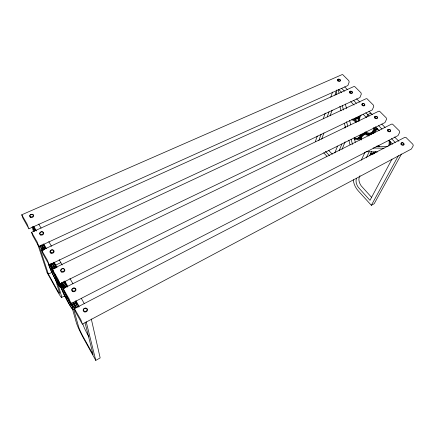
<?xml version="1.0" encoding="UTF-8"?>
<svg xmlns="http://www.w3.org/2000/svg" width="435" height="435" viewBox="0 0 435 435"><rect width="100%" height="100%" fill="white"/><g stroke="black" fill="none" stroke-linecap="round" stroke-linejoin="round"><path stroke-width="0.65" d="M356.521 178.47L356.151 179.59A7.759 4.497 60.3 0 0 358.326 187.371L369.984 200.334L391.989 159.128M315.299 141.739L317.289 136.008M323.254 118.815L325.244 113.084M330.769 97.163L332.536 92.068M318.844 140.576L321.106 134.181M327.218 116.917L329.029 111.8M334.912 95.173L336.739 90.012M321.677 139.233L323.944 132.909M330.073 115.835L332.117 110.142M334.792 152.957L337.538 146.084M344.77 127.955L345.27 126.705M339.148 150.727L341.921 143.914M342.046 149.276L345.107 141.837M366.689 116.993L367.7 114.666L370.848 113.144M361.311 160.129L364.976 152.261M366.313 157.834L369.195 151.766M359.984 175.718L359.027 178.056A7.738 4.529 60.3 0 0 361.18 185.827L371.523 197.283M369.598 155.676L371.637 151.418M353.329 179.731A11.685 6.775 60.3 0 0 358.146 190.748L371.354 205.315L398.362 155.681M401.494 154.017L374.209 203.71L371.354 205.315M72.536 309.241L76.37 322.732A14.502 1.245 62.9 0 0 84.276 339.664L95.771 360.387L100.159 357.918L91.301 319.029M82.34 324.135L411.39 149.015L413.25 145.72L412.918 144.349L405.877 137.362L404.822 137.34L74.439 308.665L75.195 311.384L82.34 324.135L80.899 319.894L74.439 308.665M61.71 297.388L64.951 295.751M63.151 288.557L391.527 124.127L392.544 124.122L399.384 130.913L399.727 132.278L397.987 135.622L70.894 303.712L63.994 291.406L63.151 288.557L69.361 299.334L71.438 305.386M59.845 284.001L384.948 122.594L386.574 119.201L386.226 117.847L379.57 111.235L378.597 111.273L52.26 269.145L53.184 272.125L59.845 284.001L58.225 279.504L52.26 269.145M52.01 272.348L48.377 274.11L47.143 272.729L37.388 243.16M55.74 265.078L60.824 262.626M49.177 264.969L372.262 109.914L373.774 106.477L373.426 105.134L366.944 98.701L366.009 98.761L41.738 250.408L42.744 253.496L49.177 264.969L47.48 260.364L41.738 250.408M38.867 246.585L359.908 97.57L361.316 94.096L360.963 92.764L354.655 86.5L353.758 86.581L31.576 232.295L32.652 235.493L38.867 246.585L37.1 241.882L31.576 232.295M28.9 228.81L347.88 85.548L349.185 82.036L348.832 80.714L342.688 74.613L341.828 74.722L21.75 214.792L22.892 218.082L28.9 228.81L27.073 224.014L21.75 214.792M376.03 146.448L388.053 146.638M373.132 148.02L384.007 148.232M365.9 151.674L377.346 151.994M344.689 86.869L347.543 89.735M356.58 98.81L359.908 102.154M368.945 111.235L372.278 114.579M381.783 124.122L385.105 127.466M394.61 137.009L398.89 141.304M341.557 88.272L344.406 91.154M353.437 100.267L356.292 103.149M365.797 112.747L369.125 116.102M378.624 125.693L381.952 129.048M391.451 138.635L395.246 142.468M338.827 89.588L341.687 92.481M350.73 101.649L354.057 105.025M363.1 114.198L366.433 117.575M375.487 126.754L379.298 130.62M388.83 140.282L392.642 144.148M328.697 150.434L331.513 153.376A7.455 4.23 63.9 0 0 332.481 154.055M66.299 295.833L67.566 297.225M72.906 303.059L75.636 306.05M325.423 151.358L328.675 154.789A7.471 4.203 63.9 0 0 329.648 155.48M323.738 152.805L326.843 156.23M60.84 287.432L65.098 296.599L66.452 298.1M68.262 300.106L70.068 302.108M70.709 302.82L71.536 303.733M38.753 224.079L41.097 228.168M48.785 241.599L51.46 246.27M59.155 259.706L62.172 264.975M69.91 278.492L72.939 283.783M81.35 298.475L84.379 303.766M33.778 226.314L36.437 231.012M43.761 243.932L46.42 248.63M54.076 262.142L57.077 267.443M64.782 281.037L67.8 286.36M75.837 300.547L79.186 306.463M33.185 226.439L35.518 230.555M43.174 244.089L45.838 248.798M53.5 262.332L56.496 267.628M64.184 281.206L67.523 287.111M75.543 301.281L78.882 307.181M88.941 336.907L87.315 333.966A9.597 0.897 62.9 0 1 83.215 325.119L82.911 324.146M47.143 272.729L57.344 291.118A13.849 1.147 63.4 0 0 61.471 295.941L57.099 281.755M33.109 226.521L35.088 230.789M41.874 245.422L43.853 249.69M58.263 280.76L60.237 285.012M33.316 228.13L34.735 231.186M42.396 247.689L43.533 250.136M50.629 265.421L53.331 271.25M54.598 273.979L59.138 283.761M64.347 281.483L66.582 286.333M32.087 227.092L33.571 231.589M32.815 226.597L34.289 231.094M39.123 245.862L48.377 274.11L57.453 290.422A9.195 0.761 63.4 0 0 59.595 292.913L55.212 278.688M50.601 265.616L51.808 269.477M52.01 268.406L53.01 271.619M54.913 274.659L56.11 278.53M64.369 294.136L65.098 296.599M73.624 309.149L78.806 327.473A9.63 0.826 62.9 0 0 82.944 336.331L93.139 354.732L85.042 322.748M338.174 89.871L339.028 93.123M342.269 105.471L343.465 110.022M346.537 121.724L347.734 126.275M351.137 139.227L352.497 144.404M336.076 91.888L336.766 94.498M339.865 106.243L341.073 110.811M344.351 123.214L345.591 127.912M348.832 140.184L350.039 144.752M345.346 104.047L346.526 108.587M349.577 120.267L350.757 124.807M354.133 137.743L355.308 142.261M86.184 321.748L95.771 360.387M364.019 103.845A1.615 1.115 18.8 0 1 364.285 105.819A1.615 1.115 18.8 0 1 361.784 104.764A1.615 1.115 18.8 0 1 363.627 103.682M63.374 285.262A13.246 1.251 63.5 0 1 61.672 282.717M54.489 268.661A13.246 1.251 63.5 0 1 52.798 264.252M53.114 262.767A13.246 1.251 63.5 0 1 54.005 263.866M54.571 264.697A13.246 1.251 63.5 0 1 55.903 266.856M63.178 281.532A13.246 1.251 63.5 0 1 64.016 283.75M61.971 283.506A14.513 1.37 63.5 0 1 61.476 282.685M54.109 268.129A14.513 1.37 63.5 0 1 53.706 267.177M53.516 266.715A14.513 1.37 63.5 0 1 53.005 265.426M53.57 262.849A14.513 1.37 63.5 0 1 56.468 267.541M63.635 282.233A14.513 1.37 63.5 0 1 64.141 283.528M62.379 282.853A14.524 1.343 63.5 0 1 60.264 283.288M52.891 268.721A14.524 1.343 63.5 0 1 51.026 263.887A14.257 1.283 63.7 0 1 49.802 264.306A13.893 1.223 63.5 0 1 52.553 268.819M52.309 263.452A14.524 1.343 63.5 0 1 55.201 268.15M74.173 307.888A14.823 1.397 63.2 0 1 71.264 302.918M64.309 288.291A14.823 1.397 63.2 0 1 65.87 287.296M73.792 302.156A14.823 1.397 63.2 0 1 76.043 307.507M62.39 283.337A13.257 1.223 63.5 0 1 60.454 283.321M53.266 269.254A13.257 1.223 63.5 0 1 51.259 263.577M51.863 263.365A13.257 1.223 63.5 0 1 55.136 268.313M72.15 306.24A12.914 1.191 63.3 0 1 63.912 290.58M63.396 289.357A12.914 1.191 63.3 0 1 62.167 285.795M70.976 304.669A14.148 1.305 63.3 0 1 69.948 302.907M69.682 302.434A14.148 1.305 63.3 0 1 66.403 296.197M63.336 289.569A14.148 1.305 63.3 0 1 62.966 288.688M61.944 283.941A14.148 1.305 63.3 0 1 62.297 284.272M74.271 307.703A14.148 1.305 63.3 0 1 74.238 309.116M70.943 302.847A14.165 1.278 63.3 0 1 71.302 307.681A14.165 1.278 63.3 0 1 61.688 289.058A14.165 1.278 63.3 0 1 63.401 288.231M58.839 281.488A13.893 1.223 63.5 0 1 56.969 282.38A13.893 1.223 63.5 0 1 48.285 263.017M70.573 302.336A12.925 1.164 63.3 0 1 70.905 306.762A12.925 1.164 63.3 0 1 62.129 289.753A12.925 1.164 63.3 0 1 63.7 289.019M75.668 307.3A13.512 1.305 63.2 0 1 72.911 302.782M65.348 285.023A13.512 1.305 63.2 0 1 65.593 285.132M66.381 285.969A13.512 1.305 63.2 0 1 66.908 286.687M75.19 302.108A13.512 1.305 63.2 0 1 75.804 303.521M75.989 303.973A13.512 1.305 63.2 0 1 76.337 304.826M76.783 305.99A13.512 1.305 63.2 0 1 77.136 306.99M75.407 307.251A14.806 1.43 63.2 0 1 73.885 304.756M64.581 284.305A14.806 1.43 63.2 0 1 67.148 286.66M75.07 301.498A14.806 1.43 63.2 0 1 77.316 306.849M74.967 308.692A13.528 1.272 63.2 0 1 71.683 303.412M64.434 288.084A13.528 1.272 63.2 0 1 65.636 287.323M73.912 302.76A13.528 1.272 63.2 0 1 75.869 307.648M42.277 250.446A14.257 1.283 63.7 0 1 40.276 245.927M41.891 244.595A14.257 1.283 63.7 0 1 44.343 249.021M59.437 283.702A12.669 1.142 63.5 0 1 50.329 265.067M59.127 283.489A13.882 1.256 63.5 0 1 54.467 274.893M52.945 271.739A13.882 1.256 63.5 0 1 52.472 270.717M52.249 270.217A13.882 1.256 63.5 0 1 51.036 267.416M58.643 281.374A12.68 1.12 63.5 0 1 56.278 280.918A12.68 1.12 63.5 0 1 48.927 263.942M49.394 264.23A12.68 1.12 63.5 0 1 52.733 269.395M43.707 250.103A13.001 1.202 63.7 0 1 41.885 245.976M43.408 244.769A13.001 1.202 63.7 0 1 45.642 248.793M43.478 249.88A14.246 1.316 63.7 0 1 41.483 245.367M43.397 244.454A14.246 1.316 63.7 0 1 45.593 248.434M50.694 263.659A13.012 1.174 63.7 0 1 50.215 264.398M42.277 250.179A13.012 1.174 63.7 0 1 40.189 245.345M42.162 245.345A13.012 1.174 63.7 0 1 44.392 249.38M373.725 127.526A10.451 6.601 64.6 0 1 364.97 132.213M358.853 121.289A10.451 6.601 64.6 0 1 359.881 116.009M374.459 127.89A11.451 7.232 64.6 0 1 364.856 133.012M358.163 121.06A11.451 7.232 64.6 0 1 358.799 116.221A11.294 6.993 66.4 0 1 352.448 119.136A11.054 6.742 64.6 0 1 356.45 121.838M377.672 146.622A11.636 7.471 62.6 0 1 377.031 145.915M373.023 133.637A11.636 7.471 62.6 0 1 377.433 128.336M389.776 140.848A11.636 7.471 62.6 0 1 389.776 144.882M373.279 132.729A11.446 7.243 64.6 0 1 370.772 134.034M375.231 127.504A11.446 7.243 64.6 0 1 374.845 129.962M372.724 131.908A10.445 6.612 64.6 0 1 365.732 131.838M359.62 120.919A10.445 6.612 64.6 0 1 361.208 114.905M373.969 152.043A10.244 6.351 62.8 0 1 370.272 153.767M360.566 139.303A10.244 6.351 62.8 0 1 368.956 136.008M372.376 154.436A11.228 6.955 62.8 0 1 370.511 154.675M359.799 140.043A11.228 6.955 62.8 0 1 369.076 135.209M375.09 151.924A11.228 6.955 62.8 0 1 373.203 154.055M361.061 134.562A11.054 6.742 64.6 0 1 354.215 139.211M362.306 134.698A11.218 6.965 62.8 0 1 365.661 133.344M368.777 134.197A11.218 6.965 62.8 0 1 369.837 134.828M375.845 151.532A11.218 6.965 62.8 0 1 374.693 153.115M374.149 152.304A10.239 6.356 62.8 0 1 371.017 153.381M361.235 140.026A10.239 6.356 62.8 0 1 364.226 134.567M378.912 146.856A10.619 6.819 62.6 0 1 377.988 145.981M373.975 133.05A10.619 6.819 62.6 0 1 377.77 129.287M389.026 140.701A10.619 6.819 62.6 0 1 388.76 145.448M375.628 129.309A11.625 7.482 62.6 0 1 376.395 128.684M390.706 141.853A11.625 7.482 62.6 0 1 390.554 144.48M379.679 146.459A10.614 6.829 62.6 0 1 378.749 145.589M374.747 132.664A10.614 6.829 62.6 0 1 377.678 129.151M360.169 135.127A10.092 6.15 64.6 0 1 354.139 138.352M351.61 119.81A10.092 6.15 64.6 0 1 356.173 122.496M360.153 137.955A11.049 6.748 64.6 0 1 357.826 139.178M355.237 119.81A11.049 6.748 64.6 0 1 357.211 121.468M361.817 134.187A11.049 6.748 64.6 0 1 361.583 135.318M359.625 137.161A10.081 6.161 64.6 0 1 354.884 137.982M357.173 117.162A10.304 6.384 66.4 0 1 354.172 118.532M358.483 117.591A11.283 7.003 66.4 0 1 355.188 119.092M356.58 117.803A10.299 6.389 66.4 0 1 355.786 118.064M401.124 144.496A1.702 1.202 22.9 0 0 403.946 144.844A1.702 1.202 22.9 0 0 402.293 142.762A1.702 1.202 22.9 0 0 401.124 144.496M401.532 144.137A1.365 0.957 22.9 0 0 403.794 144.415A1.365 0.957 22.9 0 0 402.473 142.745A1.365 0.957 22.9 0 0 401.532 144.137M84.363 311.879A2.218 1.947 -20.6 0 0 87.527 309.742A2.218 1.947 -20.6 0 0 84.134 308.48A2.218 1.947 -20.6 0 0 84.363 311.879M84.504 311.291A1.778 1.561 -20.6 0 0 87.038 309.584A1.778 1.561 -20.6 0 0 84.325 308.573A1.778 1.561 -20.6 0 0 84.504 311.291M387.721 131.022A1.675 1.169 21.5 0 0 390.505 131.365A1.675 1.169 21.5 0 0 388.906 129.342A1.675 1.169 21.5 0 0 387.721 131.022M388.118 130.663A1.338 0.935 21.5 0 0 390.347 130.935A1.338 0.935 21.5 0 0 389.069 129.315A1.338 0.935 21.5 0 0 388.118 130.663M72.857 291.64A2.186 1.876 -18.6 0 0 75.994 289.59A2.186 1.876 -18.6 0 0 72.667 288.361A2.186 1.876 -18.6 0 0 72.857 291.64M72.993 291.053A1.751 1.501 -18.5 0 0 75.505 289.416A1.751 1.501 -18.5 0 0 72.841 288.432A1.751 1.501 -18.5 0 0 72.993 291.053M374.682 117.918A1.642 1.142 20.1 0 0 377.433 118.255A1.642 1.142 20.1 0 0 375.889 116.292A1.642 1.142 20.1 0 0 374.682 117.918M375.073 117.553A1.316 0.913 20.1 0 0 377.275 117.825A1.316 0.913 20.1 0 0 376.036 116.254A1.316 0.913 20.1 0 0 375.073 117.553M61.754 272.103A2.153 1.805 -17 0 0 64.864 270.146A2.153 1.805 -17 0 0 61.601 268.95A2.153 1.805 -17 0 0 61.754 272.103M61.884 271.522A1.724 1.446 -17 0 0 64.375 269.956A1.724 1.446 -17 0 0 61.765 268.999A1.724 1.446 -17 0 0 61.884 271.522M362.377 104.808A1.294 0.892 18.8 0 0 364.552 105.074A1.294 0.892 18.8 0 0 363.355 103.546A1.294 0.892 18.8 0 0 362.377 104.808M51.036 253.246A2.121 1.74 -15.8 0 0 54.119 251.37A2.121 1.74 -15.8 0 0 50.917 250.207A2.121 1.74 -15.8 0 0 51.036 253.246M51.156 252.67A1.696 1.392 -15.7 0 0 53.625 251.164A1.696 1.392 -15.7 0 0 51.069 250.234A1.696 1.392 -15.7 0 0 51.156 252.67M349.919 93.025A1.588 1.093 17.5 0 0 352.48 92.84A1.588 1.093 17.5 0 0 350.49 91.225A1.588 1.093 17.5 0 0 349.919 93.025M350.235 92.611A1.272 0.87 17.5 0 0 352.285 92.465A1.272 0.87 17.5 0 0 350.692 91.171A1.272 0.87 17.5 0 0 350.235 92.611M40.678 235.025A2.088 1.68 -14.7 0 0 43.734 233.225A2.088 1.68 -14.7 0 0 40.596 232.094A2.088 1.68 -14.7 0 0 40.678 235.025M40.792 234.449A1.675 1.343 -14.7 0 0 43.244 233.013A1.675 1.343 -14.7 0 0 40.732 232.105A1.675 1.343 -14.7 0 0 40.792 234.449M337.897 80.937A1.566 1.066 16.4 0 0 340.431 80.769A1.566 1.066 16.4 0 0 338.49 79.192A1.566 1.066 16.4 0 0 337.897 80.937M338.207 80.524A1.251 0.854 16.4 0 0 340.235 80.388A1.251 0.854 16.4 0 0 338.68 79.126A1.251 0.854 16.4 0 0 338.207 80.524M30.662 217.413A2.061 1.62 -13.9 0 0 33.696 215.684A2.061 1.62 -13.9 0 0 30.613 214.58A2.061 1.62 -13.9 0 0 30.662 217.413M30.776 216.842A1.648 1.294 -13.9 0 0 33.201 215.461A1.648 1.294 -13.9 0 0 30.738 214.575A1.648 1.294 -13.9 0 0 30.776 216.842"/></g></svg>
